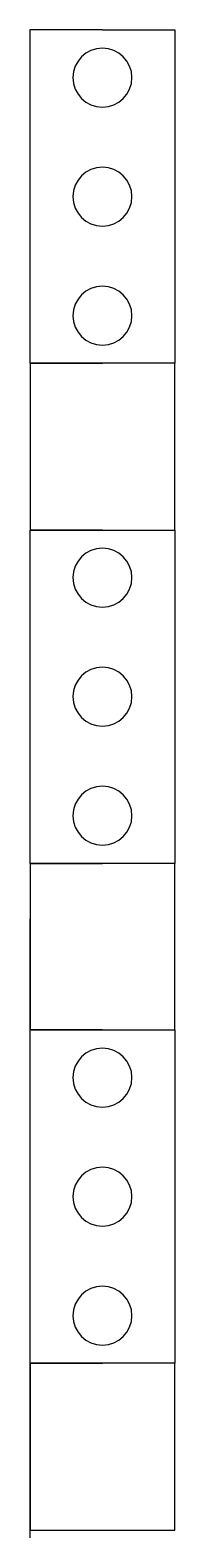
# Model space of a CAD drawing. Header units: inches. Extents: x 29 to 2254, y 8 to 2046.
# Drawn here: x 72.2 to 91.5, y 318.7 to 518.7 of the extents above; entities that cross this region are included whole.
import ezdxf

# ---------------------------------------------------------------- set-up
doc = ezdxf.new("R2010")
doc.units = ezdxf.units.IN
doc.header["$MEASUREMENT"] = 0

# ---------------------------------------------------------------- blocks, each defined once
blk = doc.blocks.new('1u')
at = {"color": 1}
for p, q in [((997921.65, 50907.75), (997911.99, 50907.75)), ((997911.99, 50907.75), (997911.99, 50863.3)), ((997921.65, 50907.75), (997931.31, 50907.75)), ((997931.31, 50907.75), (997931.31, 50863.3)), ((997911.99, 50863.3), (997921.65, 50863.3)), ((997931.31, 50863.3), (997921.65, 50863.3)), ((997931.31, 50863.3), (997921.65, 50863.3))]:
    blk.add_line(p, q, dxfattribs=at)
for centre in [(997921.65, 50901.4), (997921.65, 50885.53), (997921.65, 50869.65)]:
    blk.add_circle(centre, 3.93, dxfattribs=at)

msp = doc.modelspace()

# ---------------------------------------------------------------- linework, layer by layer
at = {"color": 0}
msp.add_line((72.21, 72.82), (72.21, 400.22), dxfattribs=at)
for points in [[(91.52, 474.29), (72.21, 474.29), (72.21, 452.06), (81.87, 452.06), (91.52, 452.06)], [(91.52, 407.61), (72.21, 407.61), (72.21, 385.39), (81.87, 385.39), (91.52, 385.39)], [(91.52, 340.94), (72.21, 340.94), (72.21, 318.71), (81.87, 318.71), (91.52, 318.71)]]:
    msp.add_lwpolyline(points, close=True, dxfattribs=at)

# ---------------------------------------------------------------- block references
at = {"color": 0, "xscale": -1}
for p in [(998003.51, -50389.01), (998003.51, -50455.69), (998003.51, -50522.36)]:
    msp.add_blockref('1u', p, dxfattribs=at)

doc.saveas('drawing.dxf')
